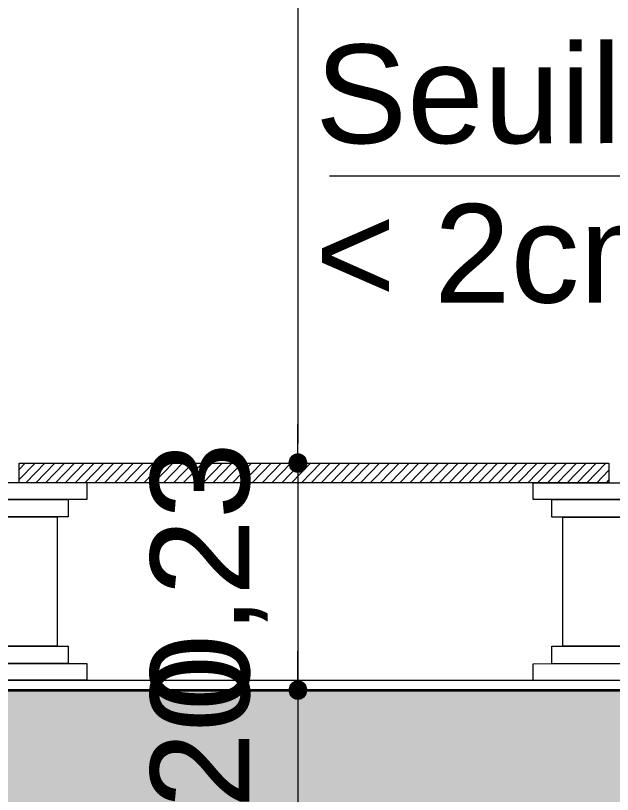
# Model space of a CAD drawing. Header units: metres. Extents: x 1838950 to 1842843, y 5171318 to 5174224.
# Drawn here: x 1841202.756 to 1841203.363, y 5171396.68 to 5171397.472 of the extents above; entities that cross this region are included whole.
import ezdxf

# ---------------------------------------------------------------- set-up
doc = ezdxf.new("R2010")
doc.units = ezdxf.units.M
doc.header["$LTSCALE"] = 0.0254
doc.header["$PDMODE"] = 1
doc.header["$PDSIZE"] = -2
doc.layers.get('0').update_dxf_attribs({"lineweight": 18})
doc.layers.get('DEFPOINTS').update_dxf_attribs({"lineweight": 18})
doc.layers.add('00 CHAZAL Coupe A.5', color=7, linetype='Continuous', lineweight=18)
doc.layers.add('00 CHAZAL INVISIBLE ARCHI', color=7, linetype='Continuous', lineweight=5)
doc.styles.add('Arial', font='arial.ttf')
doc.dimstyles.new('IS', dxfattribs={"dimtxt": 302.065972, "dimasz": 9.92187e-05, "dimexe": 2e-07, "dimexo": 1e-06, "dimgap": 3e-07, "dimtad": 1, "dimzin": 3, "dimtxsty": 'Arial', "dimblk": 'DOT', "dimblk1": 'DOT', "dimblk2": 'DOT', "dimcen": 0, "dimdle": 1e-06, "dimazin": 0, "dimtfac": 1, "dimtix": 1, "dimtmove": 0, "dimatfit": 0, "dimldrblk": 'DOT', "dimfxl": 1e-06, "dimfxlon": 1, "dimfrac": 2, "dimtolj": 1, "dimtzin": 3, "dimarcsym": 0})

# ---------------------------------------------------------------- blocks, each defined once
blk = doc.blocks.new('Groupe-1862-1')
at = {"layer": '00 CHAZAL Coupe A.5', "color": 7, "linetype": 'Continuous', "lineweight": 5, "flags": 128}
for points in [[(1841202.82815, 5171396.97997), (1841202.67815, 5171396.97996), (1841202.67815, 5171396.99716), (1841202.82815, 5171396.99717)], [(1841202.8094, 5171396.96232), (1841202.6969, 5171396.96231), (1841202.6969, 5171396.97996), (1841202.8094, 5171396.97997)], [(1841202.79814, 5171396.83079), (1841202.70814, 5171396.83078), (1841202.70813, 5171396.96231), (1841202.79813, 5171396.96232)], [(1841202.8094, 5171396.81314), (1841202.6969, 5171396.81313), (1841202.69689, 5171396.83078), (1841202.80939, 5171396.83079)], [(1841202.82815, 5171396.79594), (1841202.67815, 5171396.79593), (1841202.67815, 5171396.81313), (1841202.82815, 5171396.81314)]]:
    blk.add_lwpolyline(points, close=True, dxfattribs=at)
blk = doc.blocks.new('Groupe-1887-1')
at = {"layer": '00 CHAZAL Coupe A.5', "color": 7, "linetype": 'Continuous', "lineweight": 5, "flags": 128}
for points in [[(1841203.43227, 5171396.97972), (1841203.28227, 5171396.97971), (1841203.28227, 5171396.9969), (1841203.43227, 5171396.99691)], [(1841203.41353, 5171396.96206), (1841203.30103, 5171396.96206), (1841203.30102, 5171396.97971), (1841203.41352, 5171396.97972)], [(1841203.40227, 5171396.83053), (1841203.31227, 5171396.83053), (1841203.31226, 5171396.96206), (1841203.40226, 5171396.96206)], [(1841203.41352, 5171396.81288), (1841203.30102, 5171396.81287), (1841203.30102, 5171396.83053), (1841203.41352, 5171396.83053)], [(1841203.43228, 5171396.79569), (1841203.28228, 5171396.79568), (1841203.28227, 5171396.81287), (1841203.43227, 5171396.81288)]]:
    blk.add_lwpolyline(points, close=True, dxfattribs=at)
blk = doc.blocks.new('_DOT')
at = {"color": 0, "linetype": 'ByBlock', "lineweight": -2}
blk.add_line((-0.5, 0), (-1, 0), dxfattribs=at)
at = {"color": 0, "linetype": 'ByBlock', "const_width": 0.5}
blk.add_lwpolyline([(-0.25, 0, 1), (0.25, 0, 1)], format="xyb", close=True, dxfattribs=at)
blk = doc.blocks.new('*D498')
at = {"layer": '00 CHAZAL Coupe A.5', "color": 0, "linetype": 'Continuous', "lineweight": -2, "transparency": 16777216}
for p, q in [((1841203.0431, 5171399.39465), (1841203.04286, 5171399.39465)), ((1841203.0429, 5171399.37481), (1841203.0429, 5171397.03677)), ((1841203.0431, 5171397.01692), (1841203.04286, 5171397.01692))]:
    blk.add_line(p, q, dxfattribs=at)
at = {"layer": 'DEFPOINTS', "color": 0, "transparency": 16777216}
for p in [(1841203.09505, 5171399.39465), (1841203.0429, 5171397.01692), (1841203.2979, 5171397.01692)]:
    blk.add_point(p, dxfattribs=at)
at = {"layer": '00 CHAZAL Coupe A.5', "color": 0, "lineweight": -2, "transparency": 16777216, "xscale": 0.01984375, "yscale": 0.01984375, "zscale": 0.01984375}
for p, rotation in [((1841203.0429, 5171399.39465), 90), ((1841203.0429, 5171397.01692), 270)]:
    blk.add_blockref('_DOT', p, dxfattribs=dict(at, rotation=rotation))
at = {"layer": '00 CHAZAL Coupe A.5', "color": 0, "lineweight": 5, "transparency": 16777216, "insert": (1841202.95254, 5171398.20579), "char_height": 0.100506, "attachment_point": 5, "rotation": 90, "style": 'Arial'}
blk.add_mtext('\\A1;2,38', dxfattribs=at)
blk = doc.blocks.new('*D499')
at = {"layer": '00 CHAZAL Coupe A.5', "color": 0, "linetype": 'Continuous', "lineweight": -2, "transparency": 16777216}
for p, q in [((1841203.0429, 5171397.03677), (1841203.0429, 5171397.05661)), ((1841203.0431, 5171397.01692), (1841203.04286, 5171397.01692)), ((1841203.0429, 5171397.01692), (1841203.0429, 5171396.78597)), ((1841203.0431, 5171396.78597), (1841203.04286, 5171396.78597)), ((1841203.0429, 5171396.76613), (1841203.0429, 5171396.74628))]:
    blk.add_line(p, q, dxfattribs=at)
at = {"layer": 'DEFPOINTS', "color": 0, "transparency": 16777216}
for p in [(1841203.2979, 5171397.01692), (1841203.0429, 5171396.78597), (1841203.1879, 5171396.78597)]:
    blk.add_point(p, dxfattribs=at)
at = {"layer": '00 CHAZAL Coupe A.5', "color": 0, "lineweight": -2, "transparency": 16777216, "xscale": 0.01984375, "yscale": 0.01984375, "zscale": 0.01984375}
for p, rotation in [((1841203.0429, 5171397.01692), 270), ((1841203.0429, 5171396.78597), 90)]:
    blk.add_blockref('_DOT', p, dxfattribs=dict(at, rotation=rotation))
at = {"layer": '00 CHAZAL Coupe A.5', "color": 0, "lineweight": 5, "transparency": 16777216, "insert": (1841202.95254, 5171396.90145), "char_height": 0.100506, "attachment_point": 5, "rotation": 90, "style": 'Arial'}
blk.add_mtext('\\A1;0,23', dxfattribs=at)
blk = doc.blocks.new('*D500')
at = {"layer": '00 CHAZAL Coupe A.5', "color": 0, "linetype": 'Continuous', "lineweight": -2, "transparency": 16777216}
for p, q in [((1841203.0429, 5171396.80581), (1841203.0429, 5171396.82566)), ((1841203.0431, 5171396.78597), (1841203.04286, 5171396.78597)), ((1841203.0429, 5171396.78597), (1841203.0429, 5171396.5838)), ((1841203.0427, 5171396.5838), (1841203.04294, 5171396.5838)), ((1841203.0429, 5171396.56395), (1841203.0429, 5171396.54411))]:
    blk.add_line(p, q, dxfattribs=at)
at = {"layer": 'DEFPOINTS', "color": 0, "transparency": 16777216}
for p in [(1841203.1879, 5171396.78597), (1841202.9929, 5171396.5838), (1841203.0429, 5171396.5838)]:
    blk.add_point(p, dxfattribs=at)
at = {"layer": '00 CHAZAL Coupe A.5', "color": 0, "lineweight": -2, "transparency": 16777216, "xscale": 0.01984375, "yscale": 0.01984375, "zscale": 0.01984375}
for p, rotation in [((1841203.0429, 5171396.78597), 270), ((1841203.0429, 5171396.5838), 90)]:
    blk.add_blockref('_DOT', p, dxfattribs=dict(at, rotation=rotation))
at = {"layer": '00 CHAZAL Coupe A.5', "color": 0, "lineweight": 5, "transparency": 16777216, "insert": (1841202.95254, 5171396.68488), "char_height": 0.100506, "attachment_point": 5, "rotation": 90, "style": 'Arial'}
blk.add_mtext('\\A1;0,20', dxfattribs=at)
blk = doc.blocks.new('Groupe-2016-1')
at = {"layer": '00 CHAZAL Coupe A.5', "color": 7, "linetype": 'Continuous', "lineweight": 5}
for base, p1, p2, picture, middle in [((1841203.0429, 5171397.01692), (1841203.09505, 5171399.39465), (1841203.2979, 5171397.01692), '*D498', (1841202.95254, 5171398.20579)), ((1841203.0429, 5171396.78597), (1841203.2979, 5171397.01692), (1841203.1879, 5171396.78597), '*D499', (1841202.95254, 5171396.90145)), ((1841203.0429, 5171396.5838), (1841203.1879, 5171396.78597), (1841202.9929, 5171396.5838), '*D500', (1841202.95254, 5171396.68488))]:
    dim = blk.add_linear_dim(base=base, p1=p1, p2=p2, angle=90, dimstyle='IS', override={"dimtxt": 0.100506, "dimasz": 0.019844, "dimexe": 4e-05, "dimgap": 0.03, "dimpost": '<>', "dimtxsty": 'Arial', "dimdle": 0.0002, "dimtmove": 2, "dimfxl": 0.0002}, dxfattribs=at)
    dim.commit()
    dim.dimension.update_dxf_attribs({"geometry": picture, "text_midpoint": middle})

msp = doc.modelspace()

# ---------------------------------------------------------------- hatches: boundary and pattern name
at = {"layer": '00 CHAZAL Coupe A.5', "linetype": 'Continuous', "lineweight": 0, "true_color": 0xaaaaaa}
h = msp.add_hatch(color=253, dxfattribs=at)
h.paths.add_polyline_path([(1841218.0951, 5171406.00671), (1841217.93513, 5171406.00671), (1841217.93513, 5171405.87429), (1841217.9351, 5171405.87429), (1841217.9351, 5171405.31216), (1841216.79552, 5171405.31216), (1841216.79552, 5171406.1927), (1841216.61552, 5171406.1927), (1841216.61552, 5171406.19214), (1841215.0579, 5171406.19214), (1841215.0579, 5171405.99214), (1841216.61552, 5171405.99214), (1841216.61552, 5171405.44536), (1841216.61553, 5171405.44536), (1841216.61553, 5171404.91536), (1841216.61552, 5171405.44505), (1841216.61552, 5171396.21197), (1841216.7937, 5171396.21197), (1841216.7937, 5171396.27197), (1841216.79552, 5171396.27197), (1841216.79552, 5171396.66197), (1841218.69366, 5171396.66197), (1841218.69366, 5171394.02197), (1841216.61552, 5171394.02197), (1841216.61552, 5171393.71662), (1841216.6137, 5171393.71662), (1841216.6137, 5171393.57097), (1841216.79552, 5171393.57097), (1841216.79552, 5171393.80227), (1841218.69366, 5171393.80227), (1841218.69366, 5171391.38098), (1841216.61552, 5171391.38098), (1841216.61552, 5171390.68536), (1841216.61558, 5171390.68536), (1841216.61558, 5171389.98098), (1841214.7649, 5171389.98098), (1841214.7649, 5171390.96817), (1841214.76484, 5171390.96817), (1841214.76484, 5171396.89217), (1841214.58484, 5171396.89217), (1841214.58484, 5171396.89197), (1841211.438, 5171396.89197), (1841211.438, 5171396.89195), (1841209.45761, 5171396.89195), (1841209.45761, 5171396.89197), (1841203.8519, 5171396.89197), (1841203.8519, 5171396.96709), (1841203.71049, 5171396.96709), (1841203.71049, 5171396.87316), (1841203.71069, 5171396.87316), (1841203.71069, 5171396.78597), (1841202.5629, 5171396.78597), (1841202.5629, 5171396.78707), (1841202.4959, 5171396.78597), (1841202.4959, 5171396.80236), (1841202.4949, 5171396.80236), (1841202.4949, 5171396.89172), (1841202.49445, 5171396.89172), (1841202.49445, 5171396.96732), (1841202.2949, 5171396.96732), (1841202.2949, 5171396.85416), (1841202.2953, 5171396.85416), (1841202.2953, 5171396.69971), (1841202.2949, 5171396.69971), (1841202.2949, 5171390.29439), (1841202.4949, 5171390.35736), (1841202.4949, 5171391.23098), (1841202.49518, 5171391.23098), (1841202.49518, 5171391.25098), (1841214.58484, 5171391.25098), (1841214.58484, 5171389.58098), (1841216.79552, 5171389.58098), (1841216.79552, 5171391.25098), (1841224.2749, 5171391.25098), (1841224.2749, 5171390.45044), (1841224.4551, 5171390.50504), (1841224.4551, 5171391.38098), (1841218.87366, 5171391.38098), (1841218.87366, 5171393.80227), (1841219.7929, 5171393.80227), (1841224.4551, 5171393.85136), (1841224.4551, 5171394.1719), (1841222.76366, 5171394.1719), (1841219.78304, 5171394.02197), (1841218.87366, 5171394.02197), (1841218.87366, 5171396.66197), (1841224.4551, 5171396.66197), (1841224.4551, 5171396.89197), (1841216.79552, 5171396.89197), (1841216.79552, 5171399.48466), (1841216.7959, 5171399.48466), (1841216.7959, 5171399.48216), (1841217.93507, 5171399.48216), (1841217.93507, 5171399.16259), (1841218.09574, 5171399.16259), (1841218.09574, 5171399.48216), (1841224.4551, 5171399.48216), (1841224.4551, 5171399.73216), (1841216.79552, 5171399.73216), (1841216.79552, 5171402.27216), (1841217.93507, 5171402.27216), (1841217.93507, 5171401.95259), (1841218.09574, 5171401.95259), (1841218.09574, 5171402.27216), (1841224.4551, 5171402.27216), (1841224.4551, 5171402.87216), (1841224.2751, 5171402.87216), (1841224.2751, 5171402.52216), (1841218.0951, 5171402.52216), (1841218.0951, 5171402.73987), (1841217.9351, 5171402.7466), (1841217.9351, 5171402.52246), (1841216.79552, 5171402.52246), (1841216.79552, 5171405.09216), (1841217.9351, 5171405.09216), (1841217.9351, 5171404.98302), (1841217.93435, 5171404.98302), (1841217.93435, 5171404.89976), (1841218.0951, 5171404.89976)])
h.paths.add_polyline_path([(1841214.58484, 5171396.52197), (1841214.58484, 5171394.01627), (1841212.44257, 5171393.99484), (1841212.44257, 5171393.97484), (1841212.29257, 5171393.97484), (1841212.29257, 5171393.99484), (1841209.5803, 5171394.02197), (1841202.6449, 5171394.02197), (1841202.6449, 5171393.99197), (1841202.4949, 5171393.99197), (1841202.4949, 5171396.5838), (1841203.85136, 5171396.5838), (1841203.85136, 5171396.66197), (1841208.7803, 5171396.66197), (1841208.7803, 5171396.52197)])
h.paths.add_polyline_path([(1841214.58484, 5171393.80227), (1841214.58484, 5171391.37528), (1841212.44254, 5171391.35386), (1841212.44254, 5171391.33086), (1841212.29254, 5171391.33086), (1841212.29254, 5171391.35386), (1841209.5803, 5171391.38098), (1841202.6449, 5171391.38098), (1841202.6449, 5171391.35098), (1841202.4949, 5171391.35098), (1841202.4949, 5171393.80227)])
at = {"layer": '00 CHAZAL Coupe A.5', "linetype": 'Continuous', "lineweight": 5, "true_color": 0xc0c0c0}
h = msp.add_hatch(dxfattribs=at)
h.set_pattern_fill('BOIS 45', color=9, style=0, pattern_type=2)
h.set_pattern_definition([(45, (388.169114, 220.869576), (0, -0.01), [])])
h.paths.add_polyline_path([(1841203.35927, 5171396.99692), (1841202.75927, 5171396.99692), (1841202.75927, 5171397.01692), (1841203.35927, 5171397.01692)])

# ---------------------------------------------------------------- linework, layer by layer
at = {"layer": '00 CHAZAL Coupe A.5', "color": 7, "linetype": 'Continuous', "lineweight": 13}
msp.add_line((1841203.62535, 5171397.30893), (1841203.0749, 5171397.30893), dxfattribs=at)
at = {"layer": '00 CHAZAL Coupe A.5', "color": 7, "linetype": 'Continuous', "lineweight": 5, "flags": 128}
msp.add_lwpolyline([(1841203.35927, 5171396.99692), (1841202.75927, 5171396.99692), (1841202.75927, 5171397.01692), (1841203.35927, 5171397.01692)], close=True, dxfattribs=at)
at = {"layer": '00 CHAZAL Coupe A.5', "color": 7, "linetype": 'Continuous', "lineweight": 35, "flags": 128}
msp.add_lwpolyline([(1841202.2949, 5171390.29439), (1841202.2949, 5171396.69971), (1841202.2953, 5171396.69971), (1841202.2953, 5171396.85416), (1841202.2949, 5171396.85416), (1841202.2949, 5171396.96732), (1841202.49445, 5171396.96732), (1841202.49445, 5171396.89172), (1841202.4949, 5171396.89172), (1841202.4949, 5171396.80236), (1841202.4959, 5171396.80236), (1841202.4959, 5171396.78597), (1841202.5629, 5171396.78707), (1841202.5629, 5171396.78597), (1841203.71069, 5171396.78597), (1841203.71069, 5171396.87316), (1841203.71049, 5171396.87316), (1841203.71049, 5171396.96709), (1841203.8519, 5171396.96709), (1841203.8519, 5171396.89197), (1841209.45761, 5171396.89197)], dxfattribs=at)
at = {"layer": '00 CHAZAL Coupe A.5', "color": 7, "linetype": 'Continuous', "lineweight": 13, "flags": 128}
msp.add_lwpolyline([(1841202.4959, 5171396.79597), (1841203.71069, 5171396.79597), (1841203.71069, 5171396.78597), (1841202.4959, 5171396.78597)], close=True, dxfattribs=at)

# ---------------------------------------------------------------- block references
at = {"layer": '00 CHAZAL Coupe A.5', "color": 7}
for name in ['Groupe-1862-1', 'Groupe-1887-1']:
    msp.add_blockref(name, (0, 0), dxfattribs=at)
at = {"layer": '00 CHAZAL INVISIBLE ARCHI', "color": 7, "transparency": 33554687}
msp.add_blockref('Groupe-2016-1', (0, 0), dxfattribs=at)

# ---------------------------------------------------------------- texts
at = {"layer": '00 CHAZAL Coupe A.5', "color": 18, "true_color": 0x000000, "insert": (1841203.06043, 5171397.44265), "char_height": 0.100323, "attachment_point": 1, "rotation": 0.006, "line_spacing_factor": 0.96984, "style": 'Arial'}
msp.add_mtext('Seuil PMR\\P< 2cm', dxfattribs=at)

doc.saveas('drawing.dxf')
